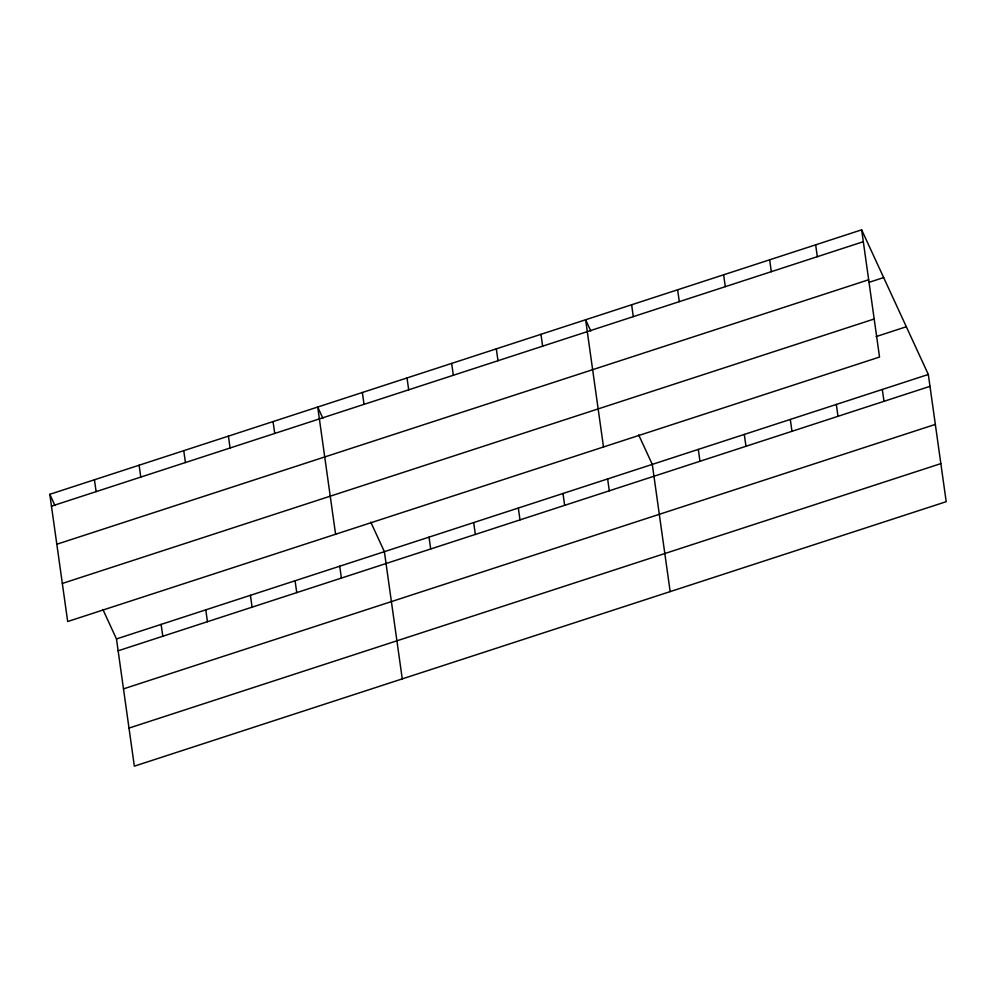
<?xml version="1.0" encoding="UTF-8"?>
<svg xmlns="http://www.w3.org/2000/svg" width="996" height="996" viewBox="0 0 996 996"><rect width="100%" height="100%" fill="white"/><g stroke="black" fill="none" stroke-linecap="round" stroke-linejoin="round"><path stroke-width="1.49" d="M861.652 229.839L879.53 357.054L67.678 621.529L49.8 494.315L861.652 229.839L928.322 374.471L946.2 501.685L134.348 766.161L116.47 638.946L102.887 609.465M51.468 506.18L863.32 241.704M56.822 544.239L868.661 279.764M869.271 282.254L883.651 277.573M62.325 583.457L874.177 318.994M876.131 336.586L906.323 326.75M116.47 638.946L928.322 374.471M118.138 650.799L929.99 386.336M123.492 688.871L935.344 424.396M128.994 728.088L940.847 463.613M590.802 330.996L585.623 319.766L603.501 446.98M638.697 434.916L652.293 464.397L670.171 591.612M322.891 418.27L317.712 407.04L335.59 534.254M370.798 522.19L384.381 551.672L402.26 678.886M49.8 494.315L54.979 505.545M882.319 389.461L883.987 401.313M815.649 244.829L817.318 256.694M836.316 404.451L837.985 416.303M769.647 259.819L771.302 271.671M790.301 419.428L791.969 431.293M723.631 274.809L725.3 286.661M744.298 434.418L745.967 446.283M677.629 289.786L679.297 301.651M698.296 449.408L699.964 461.26M631.626 304.776L633.294 316.641M607.635 478.939L609.303 490.804M540.965 334.307L542.633 346.172M562.989 493.481L564.657 505.346M496.319 348.849L497.988 360.714M518.331 508.035L519.999 519.887M451.661 363.403L453.329 375.255M473.685 522.576L475.353 534.441M407.015 377.945L408.684 389.81M429.027 537.118L430.695 548.983M362.357 392.499L364.026 404.351M339.736 566.214L341.391 578.078M273.053 421.582L274.722 433.447M295.077 580.755L296.746 592.62M228.408 436.136L230.076 447.988M250.432 595.309L252.088 607.162M183.75 450.678L185.418 462.542M205.774 609.851L207.442 621.716M139.104 465.219L140.772 477.084M161.128 624.392L162.784 636.257M94.446 479.773L96.114 491.626"/></g></svg>
